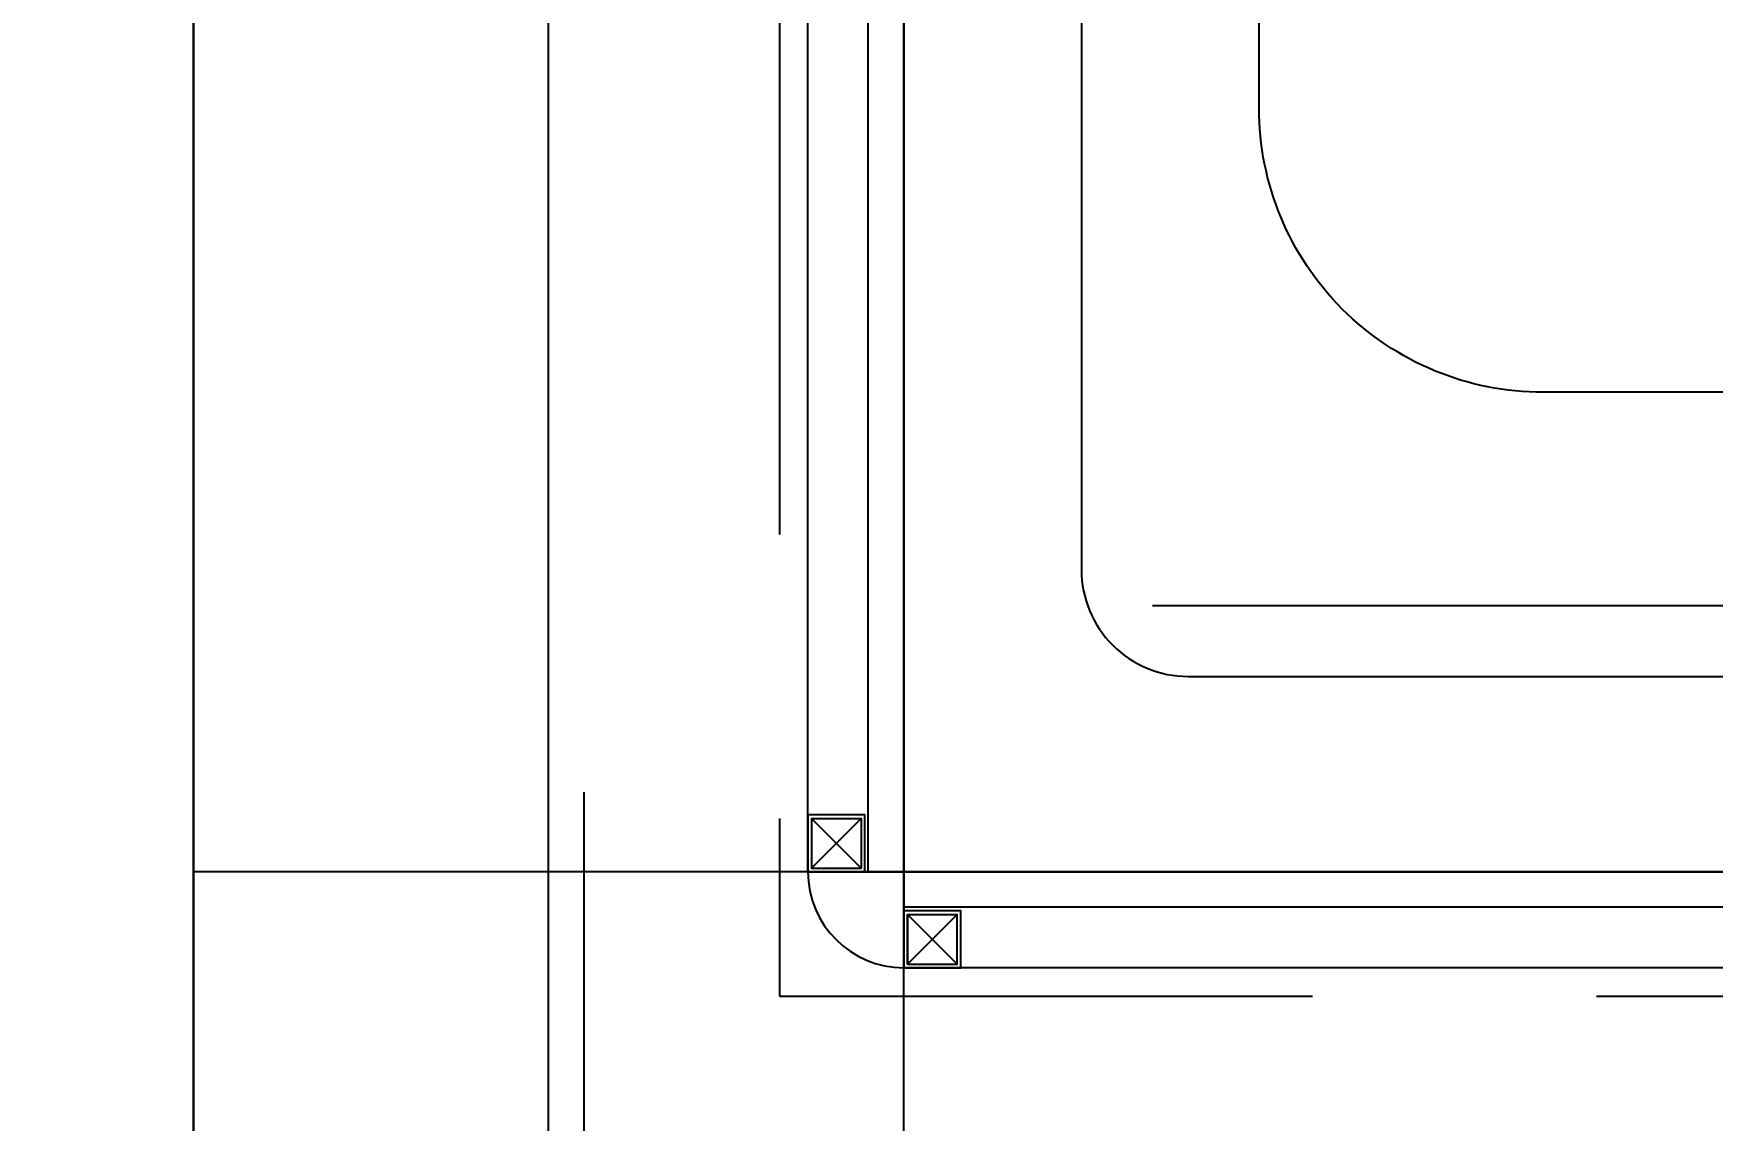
# Model space of a CAD drawing. Header units: millimetres. Extents: x 0 to 1390178, y 0 to 110113.
# Drawn here: x 720407.1 to 720879.7, y 41930.7 to 42236.7 of the extents above; entities that cross this region are included whole.
import ezdxf
from ezdxf.enums import TextEntityAlignment as Align
from ezdxf.xclip import XClip

# ---------------------------------------------------------------- set-up
doc = ezdxf.new("R2018")
doc.units = ezdxf.units.MM
doc.header["$LTSCALE"] = 100
doc.header["$XCLIPFRAME"] = 0
for name, pattern in [('X - 단위세대 확장형$0$CEN', [62, 60, -1, 0, -1]), ('X - 단위세대 확장형$0$X-84$0$HID', [2.3, 1.5, -0.8]), ('X - 평면도$0$CEN', [62, 60, -1, 0, -1])]:
    doc.linetypes.add(name, pattern=pattern)
for name, color, linetype in [('SYM', 7, 'Continuous'), ('X - SHEET$0$AA-BORD-TEXT', 3, 'Continuous'), ('X - 단위세대 확장형$0$A-ETC', 7, 'Continuous'), ('X - 단위세대 확장형$0$A-FIN', 8, 'Continuous'), ('X - 단위세대 확장형$0$A-HAT', 253, 'Continuous'), ('X - 단위세대 확장형$0$AA-WAXM-CONC', 2, 'Continuous'), ('X - 단위세대 확장형$0$AA-XXXX-CNTL', 1, 'X - 단위세대 확장형$0$CEN'), ('X - 단위세대 확장형$0$TOIL', 4, 'Continuous'), ('X - 평면도$0$AA-XXXX-CNTL', 1, 'X - 평면도$0$CEN')]:
    doc.layers.add(name, color=color, linetype=linetype)
doc.layers.add('X - 단위세대 확장형$0$A-MC', color=171, linetype='Continuous', plot=False)
doc.styles.get("Standard").update_dxf_attribs({"font": 'Dotum.ttf'})
doc.styles.add('X - SHEET$0$HAUD01', font='Dotum.ttf')

# ---------------------------------------------------------------- blocks, each defined once
blk = doc.blocks.new('X - SHEET$0$HAUDsheetV')
at = {"layer": 'X - SHEET$0$AA-BORD-TEXT', "color": 3, "style": 'X - SHEET$0$HAUD01'}
for tag, p in [('PJCode', (786, 567.9351)), ('작성자', (786.1117, 194.8244)), ('검토자', (786.1117, 181.8244)), ('최종검토자', (786.1117, 168.8244)), ('승인자', (786.1117, 155.8244)), ('일자', (786.8317, 144.0176)), ('개정번호', (812, 65.92))]:
    blk.add_attdef(tag, text='', height=3, dxfattribs=at).set_placement(p, align=Align.MIDDLE_CENTER)
at = {"layer": 'X - SHEET$0$AA-BORD-TEXT', "color": 3, "lineweight": 30, "flags": 104}
blk.add_attdef('PJTitle', text='', height=4, dxfattribs=at).set_placement((787.2483, 536.6215), align=Align.MIDDLE_CENTER)
blk = doc.blocks.new('X - SHEET')
ref = blk.add_blockref('X - SHEET$0$HAUDsheetV', (-100, 0), dxfattribs=dict(xscale=100, yscale=100, zscale=100))
lines = blk.add_mtext('중랑구 상봉동 116-49번지 일원 2030 청년주택 \\P신축공사', dxfattribs={"layer": 'X - SHEET$0$AA-BORD-TEXT', "color": 3, "insert": (78624.83, 53662.15), "char_height": 5056.5166, "attachment_point": 1})
ref.add_attrib('PJTitle', '', (78624.83, 53662.15), dxfattribs={"flags": 104}).embed_mtext(lines)
blk = doc.blocks.new('X - 단위세대 확장형$0$A$C7F6E29D9')
at = {"layer": 'X - 단위세대 확장형$0$A-ETC', "color": 8}
for p, q in [((50, 1511), (36, 1511)), ((35, 1485), (8, 1485)), ((23, 1484), (9, 1484)), ((9, 1484), (9, 1470))]:
    blk.add_line(p, q, dxfattribs=at)
at = {"layer": 'X - 단위세대 확장형$0$A-ETC', "color": 8, "linetype": 'X - 단위세대 확장형$0$X-84$0$HID'}
blk.add_lwpolyline([(2120, 1520), (0, 1520), (0, 0), (2120, 0)], close=True, dxfattribs=at)
at = {"layer": 'X - 단위세대 확장형$0$A-ETC', "color": 8}
for points in [[(35, 1512), (35, 1485), (8, 1485)], [(35, 1512), (2085, 1512)], [(50, 1497), (36, 1497), (50, 1511), (50, 1497), (36, 1511), (36, 1497)], [(35, 1495), (2085, 1495)], [(8, 35), (8, 1485)], [(25, 35), (25, 1485)], [(25, 1485), (35, 1485)], [(23, 1484), (23, 1470), (9, 1484), (23, 1484), (9, 1470), (23, 1470)]]:
    blk.add_lwpolyline(points, dxfattribs=at)
for points in [[(35, 1512), (35, 1496), (51, 1496), (51, 1512)], [(8, 1469), (24, 1469), (24, 1485), (8, 1485)]]:
    blk.add_lwpolyline(points, close=True, dxfattribs=at)
blk.add_arc((35, 1485), 27, 90, 180, dxfattribs=at)
at = {"layer": 'X - 단위세대 확장형$0$A-FIN'}
blk.add_lwpolyline([(1335, 35), (35, 35), (35, 1485), (2085, 1485), (2085, 35)], dxfattribs=at)
at = {"layer": 'X - 단위세대 확장형$0$TOIL', "color": 6}
blk.add_line((110, 1415), (110, 130), dxfattribs=at)
blk.add_lwpolyline([(35, 1485), (35, 35), (740, 35), (740, 1485)], close=True, dxfattribs=at)
for points in [[(120, 1435, 0.414214), (90, 1405), (90, 90, 0.414214), (100, 80), (680, 80, 0.414214), (690, 90), (690, 1405, 0.414214), (660, 1435)], [(530, 1385, -0.414214), (610, 1305), (610, 360, -0.414214), (530, 280), (250, 280, -0.414214), (170, 360), (170, 1305, -0.414214), (250, 1385)]]:
    blk.add_lwpolyline(points, format="xyb", close=True, dxfattribs=at)
blk = doc.blocks.new('X - 단위세대 확장형$0$20220221_84')
at = {"layer": 'X - 단위세대 확장형$0$A-MC'}
blk.add_line((-8465.14, 11075), (-6822.63, 11075), dxfattribs=at)
at = {"layer": 'X - 단위세대 확장형$0$AA-WAXM-CONC'}
blk.add_line((-8145, 11085), (-205, 11085), dxfattribs=at)
at = {"layer": 'X - 단위세대 확장형$0$AA-XXXX-CNTL'}
blk.add_line((-8465.14, 11185), (217.52, 11185), dxfattribs=at)
at = {"layer": 'X - 단위세대 확장형$0$A-HAT'}
blk.add_blockref('X - 단위세대 확장형$0$A$C7F6E29D9', (-6880, 9500), dxfattribs=at)
at = {"layer": 'X - 단위세대 확장형$0$A-MC'}
for p, q in [((-6845, 9249.37), (-6845, 11185)), ((-8465.14, 10985), (-4625, 10985))]:
    blk.add_line(p, q, dxfattribs=at)
blk = doc.blocks.new('X - 단위세대 확장형$0$A$C11416124')
at = {"layer": 'X - 단위세대 확장형$0$AA-XXXX-CNTL'}
blk.add_line((3489.41, 988.91), (3489.41, 9671.32), dxfattribs=at)
blk = doc.blocks.new('X - 단위세대 확장형', base_point=(-475.36, -286.73))
at = {"rotation": 90}
blk.add_blockref('X - 단위세대 확장형$0$20220221_84', (78886.98, 64738.11), dxfattribs=at)
at = {"xscale": -1}
blk.add_blockref('X - 단위세대 확장형$0$A$C11416124', (71191.39, 55284.32), dxfattribs=at)
blk = doc.blocks.new('X - 평면도', base_point=(-475.36, -286.73))
at = {"layer": 'X - 평면도$0$AA-XXXX-CNTL'}
blk.add_line((1075701.98, 68689.63), (1075701.98, 56493.11), dxfattribs=at)

msp = doc.modelspace()

# ---------------------------------------------------------------- block references
at = {"layer": 'SYM'}
ref = msp.add_blockref('X - 단위세대 확장형', (652274.72, -16179.14), dxfattribs=at)
XClip(ref).set_block_clipping_path([(27286.2339647645, 22495.2025850526), (88213.6007378809, 68689.6277392105)])

# ---------------------------------------------------------------- next in the draw order: block references
ref = msp.add_blockref('X - 평면도', (-355725.28, -16179.14))
XClip(ref).set_block_clipping_path([(1027249.9161542748, 15892.4151621381), (1111249.9161542747, 75292.4151621381)])

# ---------------------------------------------------------------- next in the draw order: block references
msp.add_blockref('X - SHEET', (588000, 0))

doc.saveas('drawing.dxf')
